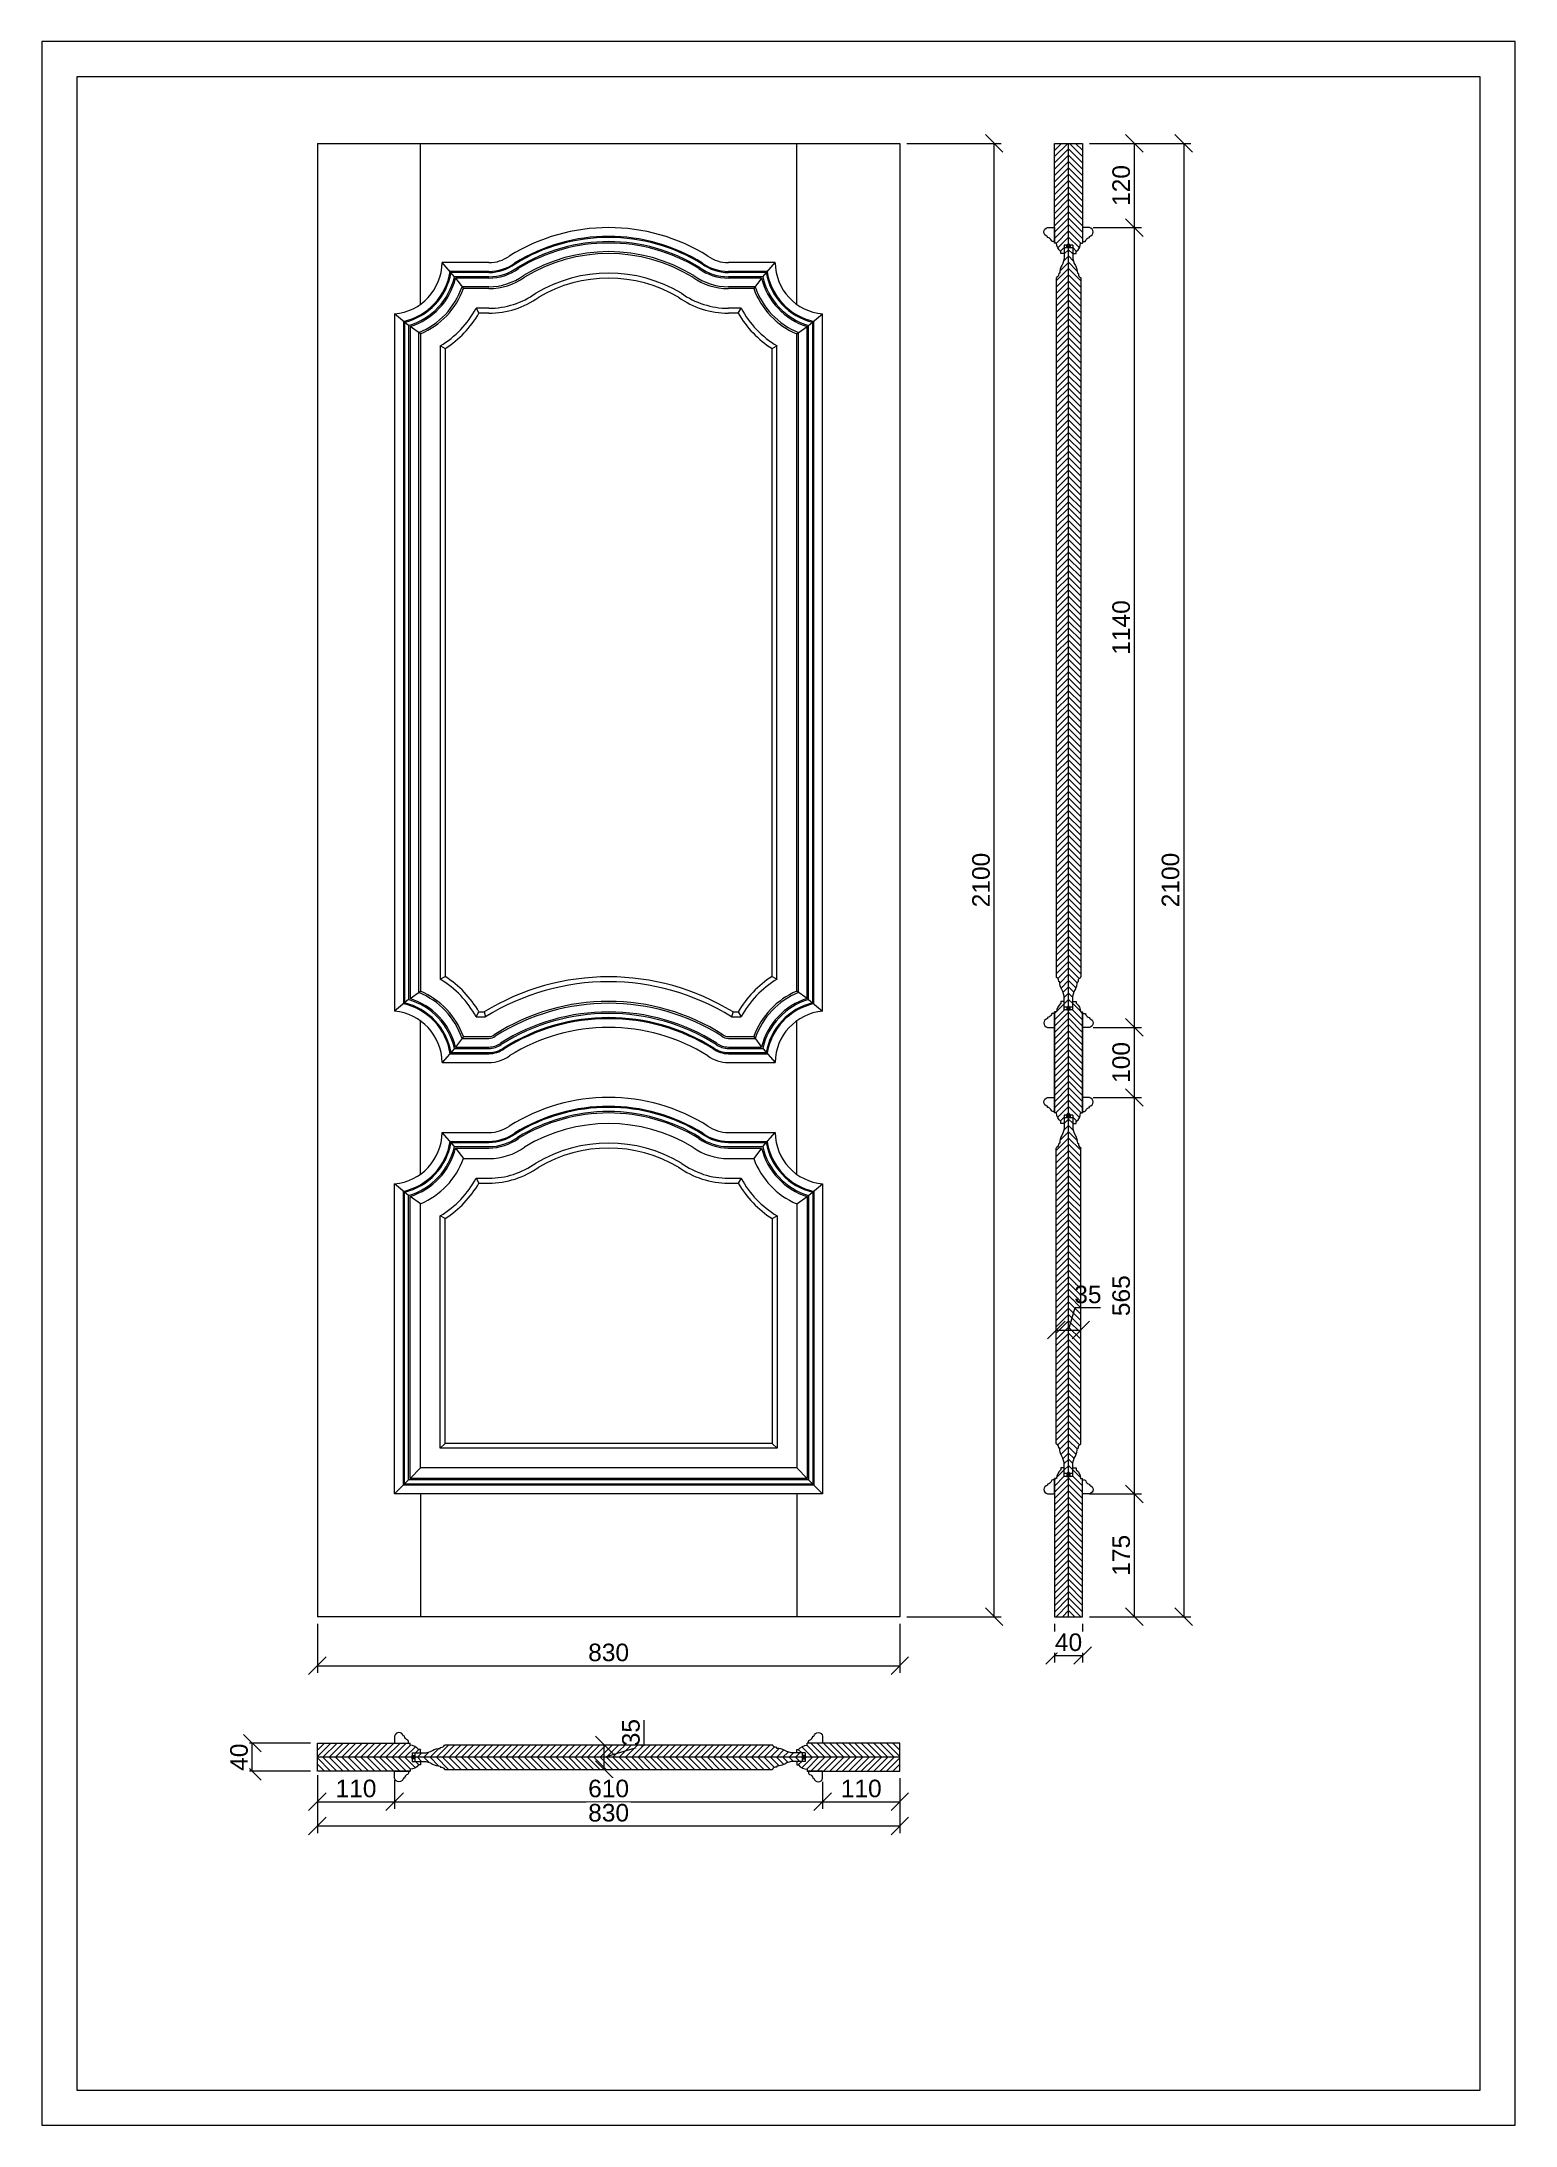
# Model space of a CAD drawing. Header units: millimetres. Extents: x 1722 to 3822, y 445 to 3415.
import ezdxf

# ---------------------------------------------------------------- set-up
doc = ezdxf.new("R2010")
doc.units = ezdxf.units.MM
for name, color, linetype, lineweight in [('图框', 7, 'Continuous', 13), ('填充', 8, 'Continuous', 5), ('标准家私', 4, 'Continuous', 20), ('标注', 2, 'Continuous', 9)]:
    doc.layers.add(name, color=color, linetype=linetype, lineweight=lineweight)
doc.styles.get("Standard").update_dxf_attribs({"font": 'arial.ttf'})
pattern_1 = [(45, (2115.1626, 934.3844), (-4.49013, 4.49013), [])]
pattern_2 = [(315, (2115.1626, 1004.147), (-4.49013, -4.49013), [])]
pattern_3 = [(315, (3150.8705, 3269.5746), (4.490128, 4.490128), [])]
pattern_4 = [(225, (3220.407, 3269.5746), (-4.490128, 4.490128), [])]

# ---------------------------------------------------------------- blocks, each defined once
blk = doc.blocks.new('_Oblique')
at = {"color": 0, "linetype": 'ByBlock', "lineweight": -2}
blk.add_line((-0.5, -0.5), (0.5, 0.5), dxfattribs=at)

msp = doc.modelspace()

# ---------------------------------------------------------------- hatches: boundary and pattern name
at = {"layer": '填充'}
h = msp.add_hatch(dxfattribs=at)
h.set_pattern_fill('ANSI31', color=0, scale=2, angle=-90, style=0)
h.set_pattern_definition(pattern_4)
edge = h.paths.add_edge_path()
edge.add_line((3165.6, 3269.6), (3185.6, 3269.6))
edge.add_line((3165.6, 3269.6), (3165.6, 3129.6))
edge.add_line((3185.6, 3124.6), (3185.6, 3269.6))
edge.add_line((3179.6, 3124.6), (3185.6, 3124.6))
edge.add_line((3179.6, 3124.6), (3179.6, 3112.6))
edge.add_line((3179.6, 3112.6), (3174.6, 3112.6))
edge.add_line((3174.6, 3112.6), (3174.6, 3115.3))
edge.add_arc((3184.3, 3127.6), 15.7, 180.106, 231.9007, ccw=False)
edge.add_line((3168.6, 3127.6), (3165.6, 3127.6))
edge.add_line((3165.6, 3132.6), (3165.6, 3127.6))
h = msp.add_hatch(dxfattribs=at)
h.set_pattern_fill('ANSI31', color=0, scale=2, angle=-90, style=0)
h.set_pattern_definition(pattern_3)
edge = h.paths.add_edge_path()
edge.add_line((3205.6, 3269.6), (3185.6, 3269.6))
edge.add_line((3205.6, 3269.6), (3205.6, 3129.6))
edge.add_line((3185.6, 3124.6), (3185.6, 3269.6))
edge.add_line((3191.6, 3124.6), (3185.6, 3124.6))
edge.add_line((3191.6, 3124.6), (3191.6, 3112.6))
edge.add_line((3191.6, 3112.6), (3196.6, 3112.6))
edge.add_line((3196.6, 3112.6), (3196.6, 3115.3))
edge.add_arc((3187, 3127.6), 15.7, -51.9007, -0.106)
edge.add_line((3202.6, 3127.6), (3205.6, 3127.6))
edge.add_line((3205.6, 3132.6), (3205.6, 3127.6))
h = msp.add_hatch(dxfattribs=at)
h.set_pattern_fill('ANSI31', color=0, scale=2, angle=-90, style=0)
h.set_pattern_definition(pattern_4)
h.paths.add_polyline_path([(3168.1, 3077.6, -0.267914), (3168.6, 3078.4, 0.292072), (3171.6, 3083.5, -0.426153), (3172.6, 3084.6), (3173, 3084.6, -0.128283), (3175.9, 3095.6, 0.134752), (3179.6, 3108.3), (3179.6, 3120.6), (3185.6, 3120.6), (3185.6, 2038.6), (3183.1, 2038.6), (3179.6, 2038.6), (3179.6, 2050.8, 0.134752), (3175.9, 2063.6, -0.128283), (3173, 2074.6), (3172.6, 2074.6, -0.426153), (3171.6, 2075.6, 0.292072), (3168.6, 2080.7, -0.267914), (3168.1, 2081.6)])
h = msp.add_hatch(dxfattribs=at)
h.set_pattern_fill('ANSI31', color=0, scale=2, angle=-90, style=0)
h.set_pattern_definition(pattern_3)
h.paths.add_polyline_path([(3203.1, 3077.6, 0.267914), (3202.6, 3078.4, -0.292072), (3199.7, 3083.5, 0.551608), (3198.3, 3084.5, 0.129191), (3195.3, 3095.6, -0.142238), (3191.6, 3109.1), (3191.6, 3120.6), (3185.6, 3120.6), (3185.6, 2038.6), (3188.1, 2038.6), (3191.6, 2038.6), (3191.6, 2050.1, -0.142238), (3195.3, 2063.6, 0.129191), (3198.3, 2074.7, 0.551608), (3199.7, 2075.6, -0.292072), (3202.6, 2080.7, 0.267914), (3203.1, 2081.6)])
h = msp.add_hatch(dxfattribs=at)
h.set_pattern_fill('ANSI31', color=0, scale=2, angle=-90, style=0)
h.set_pattern_definition(pattern_4)
h.paths.add_polyline_path([(3174.6, 1872.6), (3174.6, 1875.3, -0.229925), (3168.6, 1887.6), (3165.6, 1887.6), (3165.6, 1892.6), (3165.6, 1909.6), (3165.6, 2031.6), (3168.6, 2031.6, -0.229925), (3174.6, 2043.9), (3174.6, 2046.6), (3179.6, 2046.6), (3179.6, 2038.6), (3179.6, 2034.6), (3185.6, 2034.6), (3185.6, 1884.6), (3183.1, 1884.6), (3179.6, 1884.6), (3179.6, 1872.6)])
h = msp.add_hatch(dxfattribs=at)
h.set_pattern_fill('ANSI31', color=0, scale=2, angle=-90, style=0)
h.set_pattern_definition(pattern_3)
h.paths.add_polyline_path([(3196.6, 1872.6), (3196.6, 1875.3, 0.229925), (3202.6, 1887.6), (3205.6, 1887.6), (3205.6, 1892.6), (3205.6, 1909.6), (3205.6, 2031.6), (3202.6, 2031.6, 0.229925), (3196.6, 2043.9), (3196.6, 2046.6), (3191.6, 2046.6), (3191.6, 2038.6), (3191.6, 2034.6), (3185.6, 2034.6), (3185.6, 1884.6), (3188.1, 1884.6), (3191.6, 1884.6), (3191.6, 1872.6)])
h = msp.add_hatch(dxfattribs=at)
h.set_pattern_fill('ANSI31', color=0, scale=2, angle=-90, style=0)
h.set_pattern_definition(pattern_4)
h.paths.add_polyline_path([(3165.6, 1169.6), (3165.6, 1344.6), (3165.6, 1344.6), (3165.6, 1364.6), (3165.6, 1366.6), (3168.6, 1366.6, -0.229925), (3174.6, 1378.9), (3174.6, 1381.6), (3179.6, 1381.6), (3179.6, 1373.6), (3179.6, 1369.6), (3185.6, 1369.6), (3185.6, 1169.6)])
h = msp.add_hatch(dxfattribs=at)
h.set_pattern_fill('ANSI31', color=0, scale=2, angle=-90, style=0)
h.set_pattern_definition(pattern_3)
h.paths.add_polyline_path([(3205.6, 1169.6), (3205.6, 1344.6), (3205.6, 1344.6), (3205.6, 1364.6), (3205.6, 1366.6), (3202.6, 1366.6, 0.229925), (3196.6, 1378.9), (3196.6, 1381.6), (3191.6, 1381.6), (3191.6, 1373.6), (3191.6, 1369.6), (3185.6, 1369.6), (3185.6, 1169.6)])
h = msp.add_hatch(dxfattribs=at)
h.set_pattern_fill('ANSI31', color=0, scale=2, style=0)
h.set_pattern_definition(pattern_1)
h.paths.add_polyline_path([(2250.2, 969.3), (2250.2, 971.8), (2250.2, 975.3), (2262.2, 975.3), (2262.2, 980.3), (2259.5, 980.3, 0.229925), (2247.2, 986.3), (2247.2, 989.3), (2242.2, 989.3), (2225.2, 989.3), (2115.2, 989.3), (2115.2, 969.3)])
h = msp.add_hatch(dxfattribs=at)
h.set_pattern_fill('ANSI31', color=0, scale=2, style=0)
h.set_pattern_definition([(135, (2945.1626, 934.3844), (4.49013, 4.49013), [])])
h.paths.add_polyline_path([(2798.2, 980.3), (2800.9, 980.3, -0.229925), (2813.2, 986.3), (2813.2, 989.3), (2818.2, 989.3), (2835.2, 989.3), (2945.2, 989.3), (2945.2, 969.3), (2810.2, 969.3), (2810.2, 971.8), (2810.2, 975.3), (2798.2, 975.3)])
at = {"layer": '标准家私'}
for points in [[(3188.1, 3120.6), (3188.1, 3124.6), (3183.1, 3124.6), (3183.1, 3120.6)], [(3188.1, 2038.6), (3188.1, 2034.6), (3183.1, 2034.6), (3183.1, 2038.6)], [(3188.1, 1880.6), (3188.1, 1884.6), (3183.1, 1884.6), (3183.1, 1880.6)], [(3188.1, 1373.6), (3188.1, 1369.6), (3183.1, 1369.6), (3183.1, 1373.6)], [(2254.2, 971.8), (2250.2, 971.8), (2250.2, 966.8), (2254.2, 966.8)], [(2806.2, 971.8), (2810.2, 971.8), (2810.2, 966.8), (2806.2, 966.8)]]:
    msp.add_hatch(color=0, dxfattribs=at).paths.add_polyline_path(points)

# ---------------------------------------------------------------- linework, layer by layer
at = {"layer": '填充', "color": 0}
for p, q in [((2262.2, 3040.3), (2262.2, 3269.6)), ((2798.2, 3040.3), (2798.2, 3269.6)), ((2310.5, 3079.6), (2292.8, 3099.6)), ((2749.8, 3079.6), (2767.5, 3099.6)), ((2359.6, 3087.1), (2304.3, 3087.1)), ((2359.6, 3085.6), (2305.6, 3085.6)), ((2359.6, 3079.6), (2310.5, 3079.6)), ((2312.1, 3077.6), (2323.3, 3062.6)), ((2756, 3087.1), (2700.8, 3087.1)), ((2754.7, 3085.6), (2700.8, 3085.6)), ((2749.8, 3079.6), (2700.8, 3079.6)), ((2748.2, 3077.6), (2737, 3062.6)), ((2341.3, 3034.6), (2345.4, 3027.6)), ((2714.9, 3027.6), (2719, 3034.6)), ((2245.2, 3010), (2225.2, 3026.5)), ((2237.7, 3015.8), (2237.7, 2043.3)), ((2239.2, 3014.6), (2239.2, 2044.5)), ((2245.2, 3010), (2245.2, 2049.1)), ((2262.2, 2998), (2247.2, 3008.5)), ((2798.2, 2998), (2813.2, 3008.5)), ((2815.2, 3010), (2835.2, 3026.5)), ((2815.2, 2049.1), (2815.2, 3010)), ((2821.2, 2044.5), (2821.2, 3014.6)), ((2822.7, 2043.3), (2822.7, 3015.8)), ((2290.4, 2981.1), (2297.2, 2977.1)), ((2763.1, 2977.1), (2770.1, 2981)), ((2290.2, 2078.2), (2297.2, 2082.1)), ((2763.1, 2082.1), (2770.1, 2078.2)), ((2247.2, 2050.6), (2262.2, 2061.2)), ((2813.2, 2050.6), (2798.2, 2061.1)), ((2245.2, 2049.1), (2225.2, 2032.7)), ((2341.3, 2024.6), (2345.4, 2031.6)), ((2352.7, 2031.6), (2354.9, 2024.6)), ((2707.6, 2031.6), (2705.4, 2024.6)), ((2714.9, 2031.6), (2719, 2024.6)), ((2815.2, 2049.1), (2835.2, 2032.7)), ((2262.2, 1800.3), (2262.2, 2018.8)), ((2323.3, 1996.6), (2312.1, 1981.6)), ((2737, 1996.6), (2748.2, 1981.6)), ((2798.2, 1800.3), (2798.2, 2018.8)), ((2310.5, 1979.6), (2292.8, 1959.6)), ((2304.3, 1972.1), (2359.6, 1972.1)), ((2305.6, 1973.6), (2359.6, 1973.6)), ((2310.5, 1979.6), (2359.6, 1979.6)), ((2700.8, 1979.6), (2749.8, 1979.6)), ((2700.8, 1973.6), (2754.7, 1973.6)), ((2700.8, 1972.1), (2756, 1972.1)), ((2749.8, 1979.6), (2767.5, 1959.6)), ((2310.5, 1839.6), (2292.8, 1859.6)), ((2304.3, 1847.1), (2359.6, 1847.1)), ((2305.6, 1845.6), (2359.6, 1845.6)), ((2700.8, 1847.1), (2756, 1847.1)), ((2700.8, 1845.6), (2754.7, 1845.6)), ((2749.8, 1839.6), (2767.5, 1859.6)), ((2312.1, 1837.6), (2323.2, 1822.6)), ((2748.2, 1837.6), (2737.1, 1822.6)), ((2245.2, 1770), (2225.2, 1786.5)), ((2341.3, 1794.6), (2345.4, 1787.6)), ((2719.1, 1794.6), (2714.9, 1787.6)), ((2815.2, 1770), (2835.2, 1786.5)), ((2237.7, 1357.1), (2237.7, 1775.8)), ((2239.2, 1358.6), (2239.2, 1774.6)), ((2262.2, 1758.1), (2247.2, 1768.5)), ((2798.2, 1758.1), (2813.2, 1768.5)), ((2821.2, 1774.6), (2821.2, 1358.6)), ((2822.7, 1775.8), (2822.7, 1357.1)), ((2297.2, 1737.1), (2290.2, 1741)), ((2763.2, 1737.1), (2770.2, 1741)), ((2297.2, 1416.6), (2290.2, 1409.6)), ((2763.2, 1416.6), (2770.2, 1409.6)), ((2262.2, 1381.6), (2247.2, 1366.6)), ((2798.2, 1381.6), (2813.2, 1366.6)), ((2245.2, 1364.6), (2225.2, 1344.6)), ((2822.7, 1357.1), (2237.7, 1357.1)), ((2821.2, 1358.6), (2239.2, 1358.6)), ((2262.2, 1344.6), (2262.2, 1169.6)), ((2798.2, 1344.6), (2798.2, 1169.6)), ((2815.2, 1364.6), (2835.2, 1344.6))]:
    msp.add_line(p, q, dxfattribs=at)
for centre, radius, start, end in [((2530.2, 2882.7), 254.4, 58.2099, 121.7901), ((2530.2, 2882.7), 252.9, 58.2218, 121.7782), ((2530.2, 2882.7), 246.9, 58.2694, 121.7306), ((2359.6, 3149.6), 62.5, 270, 305.8529), ((2359.6, 3149.6), 64, 270, 305.8049), ((2359.6, 3149.6), 70, 270, 305.6274), ((2700.8, 3149.6), 70, 234.3726, 270), ((2700.8, 3149.6), 64, 234.1951, 270), ((2700.8, 3149.6), 62.5, 234.1471, 270), ((2218.6, 3100.5), 86.8, 282.7198, 351.1136), ((2218.6, 3100.5), 88.3, 283.4991, 350.2797), ((2218.6, 3100.5), 94.3, 286.3919, 347.1896), ((2841.7, 3100.4), 94.2, 192.7651, 253.6549), ((2841.7, 3100.4), 88.2, 189.6688, 256.5537), ((2841.7, 3100.4), 86.7, 188.8331, 257.3347), ((2218.6, 1958.7), 86.8, 8.8864, 77.2802), ((2218.6, 1958.7), 88.3, 9.7203, 76.5009), ((2218.6, 1958.7), 94.3, 12.8104, 73.6081), ((2530.2, 1743.2), 286.3, 57.6713, 122.3287), ((2530.2, 1743.2), 280.3, 57.7048, 122.2952), ((2530.2, 1743.2), 278.8, 57.7129, 122.2871), ((2841.7, 1958.8), 94.2, 106.3451, 167.2349), ((2841.7, 1958.8), 88.2, 103.4463, 170.3312), ((2841.7, 1958.8), 86.7, 102.6653, 171.1669), ((2359.6, 2009.6), 30, 270, 305.6274), ((2359.6, 2009.6), 36, 270, 305.3384), ((2359.6, 2009.6), 37.5, 270, 305.2769), ((2700.8, 2009.6), 37.5, 234.7231, 270), ((2700.8, 2009.6), 36, 234.6616, 270), ((2700.8, 2009.6), 30, 234.3726, 270), ((2530.2, 1642.8), 254.2, 58.1413, 121.8587), ((2530.2, 1642.8), 252.8, 58.1662, 121.8338), ((2218.6, 1860.5), 86.8, 282.7198, 351.1136), ((2218.6, 1860.5), 88.3, 283.4991, 350.2797), ((2359.6, 1909.6), 62.5, 270, 305.6274), ((2359.6, 1909.6), 64, 270, 305.6274), ((2700.8, 1909.6), 64, 234.3726, 270), ((2700.8, 1909.6), 62.5, 234.3726, 270), ((2841.7, 1860.4), 88.2, 189.6688, 256.5537), ((2841.7, 1860.4), 86.7, 188.8331, 257.3347)]:
    msp.add_arc(centre, radius, start, end, dxfattribs=at)
at = {"layer": '标准家私', "color": 0}
for p, q in [((2115.2, 3269.6), (2115.2, 1169.6)), ((2115.2, 3269.6), (2945.2, 3269.6)), ((2945.2, 3269.6), (2945.2, 1169.6)), ((3165.6, 3269.6), (3205.6, 3269.6)), ((3165.6, 3127.6), (3165.6, 3269.6)), ((3185.6, 3124.6), (3185.6, 3269.6)), ((3205.6, 3269.6), (3205.6, 3127.6)), ((3205.6, 3269.6), (3205.6, 3129.6)), ((3165.6, 3127.6), (3165.6, 3132.6)), ((3165.6, 3132.6), (3165.6, 3127.6)), ((3165.6, 3132.6), (3165.6, 3127.6)), ((3165.6, 3132.6), (3165.6, 3127.6)), ((3165.6, 3132.6), (3165.6, 3127.6)), ((3165.6, 3132.6), (3165.6, 3127.6)), ((3165.6, 3127.6), (3165.6, 3132.6)), ((3165.6, 3132.6), (3165.6, 3127.6)), ((3165.6, 3132.6), (3165.6, 3127.6)), ((3165.6, 3132.6), (3165.6, 3127.6)), ((3165.6, 3132.6), (3165.6, 3127.6)), ((3165.6, 3132.6), (3165.6, 3127.6)), ((3191.6, 3124.6), (3179.6, 3124.6)), ((3191.6, 3124.6), (3179.6, 3124.6)), ((3191.6, 3124.6), (3179.6, 3124.6)), ((3179.6, 3124.6), (3179.6, 3112.6)), ((3191.6, 3120.6), (3179.6, 3120.6)), ((3191.6, 3120.6), (3179.6, 3120.6)), ((3185.6, 2038.6), (3185.6, 3120.6)), ((3205.6, 3132.6), (3205.6, 3127.6)), ((2359.6, 3099.6), (2292.8, 3099.6)), ((2767.5, 3099.6), (2700.8, 3099.6)), ((2359.6, 3077.6), (2312.1, 3077.6)), ((2359.6, 3065.3), (2321.3, 3065.3)), ((2359.6, 3062.6), (2323.2, 3062.6)), ((2748.2, 3077.6), (2700.8, 3077.6)), ((2739, 3065.3), (2700.8, 3065.3)), ((2737.1, 3062.6), (2700.8, 3062.6)), ((3168.1, 3077.6), (3168.1, 2081.6)), ((3203.1, 3077.6), (3203.1, 2081.6)), ((2359.6, 3034.6), (2341.3, 3034.6)), ((2719, 3034.6), (2700.8, 3034.6)), ((2225.2, 3026.5), (2225.2, 2032.7)), ((2247.2, 3008.5), (2247.2, 2050.6)), ((2259.5, 2999.9), (2259.5, 2059.3)), ((2359.6, 3027.6), (2345.4, 3027.6)), ((2714.9, 3027.6), (2700.8, 3027.6)), ((2800.9, 2059.3), (2800.9, 2999.9)), ((2813.2, 2050.6), (2813.2, 3008.5)), ((2835.2, 2032.7), (2835.2, 3026.5)), ((2262.2, 2998.1), (2262.2, 2061.1)), ((2290.2, 2981), (2290.2, 2078.2)), ((2297.2, 2977.1), (2297.2, 2082.1)), ((2763.1, 2082.1), (2763.1, 2977.1)), ((2770.1, 2078.2), (2770.1, 2981)), ((2798.2, 2061.1), (2798.2, 2998.1)), ((2341.3, 2024.6), (2354.9, 2024.6)), ((2345.4, 2031.6), (2352.7, 2031.6)), ((2705.4, 2024.6), (2719, 2024.6)), ((2707.6, 2031.6), (2714.9, 2031.6)), ((3165.6, 2031.6), (3165.6, 1887.6)), ((3165.6, 2031.6), (3165.6, 2026.6)), ((3165.6, 2026.6), (3165.6, 2031.6)), ((3165.6, 2026.6), (3165.6, 2031.6)), ((3165.6, 2026.6), (3165.6, 2031.6)), ((3165.6, 2026.6), (3165.6, 2031.6)), ((3165.6, 2026.6), (3165.6, 2031.6)), ((3165.6, 2031.6), (3165.6, 2026.6)), ((3165.6, 2026.6), (3165.6, 2031.6)), ((3165.6, 2026.6), (3165.6, 2031.6)), ((3165.6, 2026.6), (3165.6, 2031.6)), ((3165.6, 2026.6), (3165.6, 2031.6)), ((3165.6, 2026.6), (3165.6, 2031.6)), ((3165.6, 1887.6), (3165.6, 2031.6)), ((3179.6, 2034.6), (3179.6, 2046.6)), ((3191.6, 2038.6), (3179.6, 2038.6)), ((3191.6, 2038.6), (3179.6, 2038.6)), ((3191.6, 2034.6), (3179.6, 2034.6)), ((3191.6, 2034.6), (3179.6, 2034.6)), ((3191.6, 2034.6), (3179.6, 2034.6)), ((3185.6, 1884.6), (3185.6, 2034.6)), ((3205.6, 1887.6), (3205.6, 2031.6)), ((3205.6, 2026.6), (3205.6, 2031.6)), ((3205.6, 2031.6), (3205.6, 1887.6)), ((3205.6, 2031.6), (3205.6, 1889.6)), ((3205.6, 1887.6), (3205.6, 2029.6)), ((2321.3, 1993.9), (2359.6, 1993.9)), ((2323.2, 1996.6), (2359.6, 1996.6)), ((2700.8, 1996.6), (2737.1, 1996.6)), ((2700.8, 1993.9), (2739, 1993.9)), ((2312.1, 1981.6), (2359.6, 1981.6)), ((2700.8, 1981.6), (2748.2, 1981.6)), ((2292.8, 1959.6), (2359.6, 1959.6)), ((2700.8, 1959.6), (2767.5, 1959.6)), ((3165.6, 1887.6), (3165.6, 1892.6)), ((3165.6, 1892.6), (3165.6, 1887.6)), ((3165.6, 1892.6), (3165.6, 1887.6)), ((3165.6, 1892.6), (3165.6, 1887.6)), ((3165.6, 1892.6), (3165.6, 1887.6)), ((3165.6, 1892.6), (3165.6, 1887.6)), ((3165.6, 1887.6), (3165.6, 1892.6)), ((3165.6, 1892.6), (3165.6, 1887.6)), ((3165.6, 1892.6), (3165.6, 1887.6)), ((3165.6, 1892.6), (3165.6, 1887.6)), ((3165.6, 1892.6), (3165.6, 1887.6)), ((3165.6, 1892.6), (3165.6, 1887.6)), ((3191.6, 1884.6), (3179.6, 1884.6)), ((3191.6, 1884.6), (3179.6, 1884.6)), ((3191.6, 1884.6), (3179.6, 1884.6)), ((3179.6, 1884.6), (3179.6, 1872.6)), ((3191.6, 1880.6), (3179.6, 1880.6)), ((3191.6, 1880.6), (3179.6, 1880.6)), ((3205.6, 1892.6), (3205.6, 1887.6)), ((2292.8, 1859.6), (2359.6, 1859.6)), ((2700.8, 1859.6), (2767.5, 1859.6)), ((2310.5, 1839.6), (2359.6, 1839.6)), ((2312.1, 1837.6), (2359.6, 1837.6)), ((2323.2, 1822.6), (2359.6, 1822.6)), ((2700.8, 1839.6), (2749.8, 1839.6)), ((2700.8, 1837.6), (2748.2, 1837.6)), ((2700.8, 1822.6), (2737.1, 1822.6)), ((3168.1, 1416.6), (3168.1, 1837.6)), ((2225.2, 1344.6), (2225.2, 1786.5)), ((2341.3, 1794.6), (2359.6, 1794.6)), ((2345.4, 1787.6), (2359.6, 1787.6)), ((2700.8, 1794.6), (2719, 1794.6)), ((2700.8, 1787.6), (2714.9, 1787.6)), ((2835.2, 1786.5), (2835.2, 1344.6)), ((2245.2, 1364.6), (2245.2, 1770)), ((2247.2, 1366.6), (2247.2, 1768.5)), ((2262.2, 1381.6), (2262.2, 1758.1)), ((2798.2, 1758.1), (2798.2, 1381.6)), ((2813.2, 1768.5), (2813.2, 1366.6)), ((2815.2, 1770), (2815.2, 1364.6)), ((2290.2, 1409.6), (2290.2, 1741)), ((2297.2, 1416.6), (2297.2, 1737.1)), ((2763.2, 1737.1), (2763.2, 1416.6)), ((2770.2, 1741), (2770.2, 1409.6)), ((2770.2, 1409.6), (2290.2, 1409.6)), ((2763.2, 1416.6), (2297.2, 1416.6)), ((2813.2, 1366.6), (2247.2, 1366.6)), ((2798.2, 1381.6), (2262.2, 1381.6)), ((3165.6, 1366.6), (3165.6, 1169.6)), ((3165.6, 1366.6), (3165.6, 1361.6)), ((3165.6, 1361.6), (3165.6, 1366.6)), ((3165.6, 1361.6), (3165.6, 1366.6)), ((3165.6, 1361.6), (3165.6, 1366.6)), ((3165.6, 1361.6), (3165.6, 1366.6)), ((3165.6, 1361.6), (3165.6, 1366.6)), ((3165.6, 1366.6), (3165.6, 1361.6)), ((3165.6, 1361.6), (3165.6, 1366.6)), ((3165.6, 1361.6), (3165.6, 1366.6)), ((3165.6, 1361.6), (3165.6, 1366.6)), ((3165.6, 1361.6), (3165.6, 1366.6)), ((3165.6, 1361.6), (3165.6, 1366.6)), ((3179.6, 1369.6), (3179.6, 1381.6)), ((3191.6, 1373.6), (3179.6, 1373.6)), ((3191.6, 1373.6), (3179.6, 1373.6)), ((3191.6, 1369.6), (3179.6, 1369.6)), ((3191.6, 1369.6), (3179.6, 1369.6)), ((3191.6, 1369.6), (3179.6, 1369.6)), ((3185.6, 1169.6), (3185.6, 1369.6)), ((3205.6, 1169.6), (3205.6, 1366.6)), ((3205.6, 1361.6), (3205.6, 1366.6)), ((2835.2, 1344.6), (2225.2, 1344.6)), ((2815.2, 1364.6), (2245.2, 1364.6)), ((3205.6, 1169.6), (3205.6, 1364.6)), ((2945.2, 1169.6), (2115.2, 1169.6)), ((3165.6, 1169.6), (3205.6, 1169.6)), ((2115.2, 989.3), (2247.2, 989.3)), ((2115.2, 949.3), (2115.2, 989.3)), ((2115.2, 989.3), (2245.2, 989.3)), ((2242.2, 989.3), (2247.2, 989.3)), ((2945.2, 989.3), (2813.2, 989.3)), ((2818.2, 989.3), (2813.2, 989.3)), ((2945.2, 989.3), (2815.2, 989.3)), ((2945.2, 949.3), (2945.2, 989.3)), ((2250.2, 969.3), (2115.2, 969.3)), ((2250.2, 975.3), (2250.2, 963.3)), ((2250.2, 975.3), (2250.2, 963.3)), ((2250.2, 975.3), (2250.2, 963.3)), ((2250.2, 963.3), (2262.2, 963.3)), ((2254.2, 975.3), (2254.2, 963.3)), ((2254.2, 975.3), (2254.2, 963.3)), ((2810.2, 963.3), (2798.2, 963.3)), ((2806.2, 975.3), (2806.2, 963.3)), ((2806.2, 975.3), (2806.2, 963.3)), ((2810.2, 975.3), (2810.2, 963.3)), ((2810.2, 975.3), (2810.2, 963.3)), ((2810.2, 975.3), (2810.2, 963.3)), ((2945.2, 969.3), (2810.2, 969.3)), ((2247.2, 949.3), (2242.2, 949.3)), ((2242.2, 949.3), (2247.2, 949.3)), ((2242.2, 949.3), (2247.2, 949.3)), ((2242.2, 949.3), (2247.2, 949.3)), ((2242.2, 949.3), (2247.2, 949.3)), ((2242.2, 949.3), (2247.2, 949.3)), ((2247.2, 949.3), (2242.2, 949.3)), ((2242.2, 949.3), (2247.2, 949.3)), ((2242.2, 949.3), (2247.2, 949.3)), ((2242.2, 949.3), (2247.2, 949.3)), ((2242.2, 949.3), (2247.2, 949.3)), ((2242.2, 949.3), (2247.2, 949.3)), ((2813.2, 949.3), (2818.2, 949.3)), ((2818.2, 949.3), (2813.2, 949.3)), ((2818.2, 949.3), (2813.2, 949.3)), ((2818.2, 949.3), (2813.2, 949.3)), ((2818.2, 949.3), (2813.2, 949.3)), ((2818.2, 949.3), (2813.2, 949.3)), ((2813.2, 949.3), (2818.2, 949.3)), ((2818.2, 949.3), (2813.2, 949.3)), ((2818.2, 949.3), (2813.2, 949.3)), ((2818.2, 949.3), (2813.2, 949.3)), ((2818.2, 949.3), (2813.2, 949.3)), ((2818.2, 949.3), (2813.2, 949.3))]:
    msp.add_line(p, q, dxfattribs=at)
for points in [[(3161.2, 3131, 0.311212), (3155.6, 3135.6), (3155.6, 3137.1, -0.8), (3155.6, 3149.6), (3165.6, 3149.6), (3165.6, 3129.6), (3163.1, 3129.6, -0.334318)], [(3210.1, 3131, -0.311212), (3215.6, 3135.6), (3215.6, 3137.1, 0.8), (3215.6, 3149.6), (3205.6, 3149.6), (3205.6, 3129.6), (3208.2, 3129.6, 0.334318)], [(3161.2, 2028.1, -0.311212), (3155.6, 2023.6), (3155.6, 2022.1, 0.8), (3155.6, 2009.6), (3165.6, 2009.6), (3165.6, 2029.6), (3163.1, 2029.6, 0.334318)], [(3210.1, 2028.1, 0.311212), (3215.6, 2023.6), (3215.6, 2022.1, -0.8), (3215.6, 2009.6), (3205.6, 2009.6), (3205.6, 2029.6), (3208.2, 2029.6, -0.334318)], [(3161.2, 1891, 0.311212), (3155.6, 1895.6), (3155.6, 1897.1, -0.8), (3155.6, 1909.6), (3165.6, 1909.6), (3165.6, 1889.6), (3163.1, 1889.6, -0.334318)], [(3210.1, 1891, -0.311212), (3215.6, 1895.6), (3215.6, 1897.1, 0.8), (3215.6, 1909.6), (3205.6, 1909.6), (3205.6, 1889.6), (3208.2, 1889.6, 0.334318)], [(3161.2, 1363.1, -0.311212), (3155.6, 1358.6), (3155.6, 1357.1, 0.8), (3155.6, 1344.6), (3165.6, 1344.6), (3165.6, 1364.6), (3163.1, 1364.6, 0.334318)], [(3210.1, 1363.1, 0.311212), (3215.6, 1358.6), (3215.6, 1357.1, -0.8), (3215.6, 1344.6), (3205.6, 1344.6), (3205.6, 1364.6), (3208.2, 1364.6, -0.334318)], [(2243.7, 993.7, -0.311212), (2239.2, 999.3), (2237.7, 999.3, 0.8), (2225.2, 999.3), (2225.2, 989.3), (2245.2, 989.3), (2245.2, 991.8, 0.334318)], [(2816.6, 993.7, 0.311212), (2821.2, 999.3), (2822.7, 999.3, -0.8), (2835.2, 999.3), (2835.2, 989.3), (2815.2, 989.3), (2815.2, 991.8, -0.334318)], [(2243.7, 944.8, 0.311212), (2239.2, 939.3), (2237.7, 939.3, -0.8), (2225.2, 939.3), (2225.2, 949.3), (2245.2, 949.3), (2245.2, 946.7, -0.334318)], [(2816.6, 944.8, -0.311212), (2821.2, 939.3), (2822.7, 939.3, 0.8), (2835.2, 939.3), (2835.2, 949.3), (2815.2, 949.3), (2815.2, 946.7, 0.334318)]]:
    msp.add_lwpolyline(points, format="xyb", close=True, dxfattribs=at)
for points in [[(3179.6, 3124.6), (3179.6, 3112.6), (3174.6, 3112.6), (3174.6, 3115.3, -0.229925), (3168.6, 3127.6), (3165.6, 3127.6)], [(3179.6, 3120.6), (3179.6, 3108.3, -0.134752), (3175.9, 3095.6, 0.128268), (3173, 3084.6), (3172.6, 3084.6, 0.426944), (3171.6, 3083.5, -0.29194), (3168.6, 3078.4, 0.267914), (3168.1, 3077.6)], [(3191.6, 3124.6), (3191.6, 3112.6), (3196.6, 3112.6), (3196.6, 3115.3, 0.229925), (3202.6, 3127.6), (3205.6, 3127.6)], [(3191.6, 3120.6), (3191.6, 3108.3, 0.134752), (3195.3, 3095.6, -0.128283), (3198.3, 3084.6), (3198.7, 3084.6, -0.426944), (3199.7, 3083.5, 0.29194), (3202.6, 3078.4, -0.267914), (3203.1, 3077.6)], [(3179.6, 2038.6), (3179.6, 2050.8, 0.134752), (3175.9, 2063.6, -0.128268), (3173, 2074.6), (3172.6, 2074.6, -0.426944), (3171.6, 2075.6, 0.29194), (3168.6, 2080.7, -0.267914), (3168.1, 2081.6)], [(3191.6, 2038.6), (3191.6, 2050.8, -0.134752), (3195.3, 2063.6, 0.128283), (3198.3, 2074.6), (3198.7, 2074.6, 0.426944), (3199.7, 2075.6, -0.29194), (3202.6, 2080.7, 0.267914), (3203.1, 2081.6)], [(3179.6, 2034.6), (3179.6, 2046.6), (3174.6, 2046.6), (3174.6, 2043.9, 0.229925), (3168.6, 2031.6), (3165.6, 2031.6)], [(3191.6, 2034.6), (3191.6, 2046.6), (3196.6, 2046.6), (3196.6, 2043.9, -0.229925), (3202.6, 2031.6), (3205.6, 2031.6)], [(3179.6, 1884.6), (3179.6, 1872.6), (3174.6, 1872.6), (3174.6, 1875.3, -0.229925), (3168.6, 1887.6), (3165.6, 1887.6)], [(3179.6, 1880.6), (3179.6, 1868.3, -0.134752), (3175.9, 1855.6, 0.128268), (3173, 1844.6), (3172.6, 1844.6, 0.426944), (3171.6, 1843.5, -0.29194), (3168.6, 1838.4, 0.267914), (3168.1, 1837.6)], [(3191.6, 1884.6), (3191.6, 1872.6), (3196.6, 1872.6), (3196.6, 1875.3, 0.229925), (3202.6, 1887.6), (3205.6, 1887.6)], [(3191.6, 1880.6), (3191.6, 1868.3, 0.134752), (3195.3, 1855.6, -0.128283), (3198.3, 1844.6), (3198.7, 1844.6, -0.426944), (3199.7, 1843.5, 0.29194), (3202.6, 1838.4, -0.267914), (3203.1, 1837.6)], [(3179.6, 1373.6), (3179.6, 1385.8, 0.134752), (3175.9, 1398.6, -0.128268), (3173, 1409.6), (3172.6, 1409.6, -0.426944), (3171.6, 1410.6, 0.29194), (3168.6, 1415.7, -0.267914), (3168.1, 1416.6)], [(3191.6, 1373.6), (3191.6, 1385.8, -0.134752), (3195.3, 1398.6, 0.128283), (3198.3, 1409.6), (3198.7, 1409.6, 0.426944), (3199.7, 1410.6, -0.29194), (3202.6, 1415.7, 0.267914), (3203.1, 1416.6)], [(3179.6, 1369.6), (3179.6, 1381.6), (3174.6, 1381.6), (3174.6, 1378.9, 0.229925), (3168.6, 1366.6), (3165.6, 1366.6)], [(3191.6, 1369.6), (3191.6, 1381.6), (3196.6, 1381.6), (3196.6, 1378.9, -0.229925), (3202.6, 1366.6), (3205.6, 1366.6)], [(2250.2, 975.3), (2262.2, 975.3), (2262.2, 980.3), (2259.5, 980.3, 0.229925), (2247.2, 986.3), (2247.2, 989.3)], [(2254.2, 975.3), (2266.4, 975.3, 0.134752), (2279.2, 979, -0.128283), (2290.2, 981.9), (2290.2, 982.3, -0.426944), (2291.2, 983.3, 0.29194), (2296.3, 986.3, -0.267914), (2297.2, 986.8)], [(2806.2, 975.3), (2793.9, 975.3, -0.134752), (2781.2, 979, 0.128283), (2770.1, 981.9), (2770.1, 982.3, 0.426944), (2769.1, 983.3, -0.29194), (2764, 986.3, 0.267914), (2763.1, 986.8)], [(2810.2, 975.3), (2798.2, 975.3), (2798.2, 980.3), (2800.9, 980.3, -0.229925), (2813.2, 986.3), (2813.2, 989.3)], [(2250.2, 963.3), (2262.2, 963.3), (2262.2, 958.3), (2259.5, 958.3, -0.229925), (2247.2, 952.3), (2247.2, 949.3)], [(2254.2, 963.3), (2266.4, 963.3, -0.134752), (2279.2, 959.6, 0.128268), (2290.2, 956.6), (2290.2, 956.2, 0.426944), (2291.2, 955.2, -0.29194), (2296.3, 952.3, 0.267914), (2297.2, 951.8)], [(2806.2, 963.3), (2793.9, 963.3, 0.134752), (2781.2, 959.6, -0.128268), (2770.1, 956.6), (2770.1, 956.2, -0.426944), (2769.1, 955.2, 0.29194), (2764, 952.3, -0.267914), (2763.1, 951.8)], [(2810.2, 963.3), (2798.2, 963.3), (2798.2, 958.3), (2800.9, 958.3, 0.229925), (2813.2, 952.3), (2813.2, 949.3)]]:
    msp.add_lwpolyline(points, format="xyb", dxfattribs=at)
for points in [[(3188.1, 3124.6), (3188.1, 3120.6), (3183.1, 3120.6), (3183.1, 3124.6)], [(3188.1, 3124.6), (3188.1, 3120.6), (3183.1, 3120.6), (3183.1, 3124.6)], [(3188.1, 2034.6), (3188.1, 2038.6), (3183.1, 2038.6), (3183.1, 2034.6)], [(3188.1, 2034.6), (3188.1, 2038.6), (3183.1, 2038.6), (3183.1, 2034.6)], [(3188.1, 1884.6), (3188.1, 1880.6), (3183.1, 1880.6), (3183.1, 1884.6)], [(3188.1, 1884.6), (3188.1, 1880.6), (3183.1, 1880.6), (3183.1, 1884.6)], [(3188.1, 1369.6), (3188.1, 1373.6), (3183.1, 1373.6), (3183.1, 1369.6)], [(3188.1, 1369.6), (3188.1, 1373.6), (3183.1, 1373.6), (3183.1, 1369.6)], [(2250.2, 971.8), (2254.2, 971.8), (2254.2, 966.8), (2250.2, 966.8)], [(2250.2, 971.8), (2254.2, 971.8), (2254.2, 966.8), (2250.2, 966.8)], [(2810.2, 971.8), (2806.2, 971.8), (2806.2, 966.8), (2810.2, 966.8)], [(2810.2, 971.8), (2806.2, 971.8), (2806.2, 966.8), (2810.2, 966.8)]]:
    msp.add_lwpolyline(points, close=True, dxfattribs=at)
for points in [[(3203.1, 3127.6), (3203.1, 3127.6)], [(3203.1, 3127.6), (3203.1, 3127.6)], [(3203.1, 2031.6), (3203.1, 2031.6)], [(3203.1, 2031.6), (3203.1, 2031.6)], [(3203.1, 1887.6), (3203.1, 1887.6)], [(3203.1, 1887.6), (3203.1, 1887.6)], [(3203.1, 1366.6), (3203.1, 1366.6)], [(3203.1, 1366.6), (3203.1, 1366.6)], [(2247.2, 986.8), (2247.2, 986.8)], [(2247.2, 986.8), (2247.2, 986.8)], [(2813.2, 986.8), (2813.2, 986.8)], [(2813.2, 986.8), (2813.2, 986.8)]]:
    msp.add_lwpolyline(points, dxfattribs=at)
for centre, radius, start, end in [((2530.2, 2883), 266.6, 57.9455, 122.0545), ((2530.2, 2882.7), 244.9, 58.305, 121.695), ((2218.6, 3100.5), 74.3, 275.1051, 359.2998), ((2359.6, 3149.6), 50, 270, 305.6274), ((2359.6, 3149.6), 72, 270, 305.6274), ((2530.2, 2882.5), 232.8, 58.5361, 121.4639), ((2530.2, 2882.5), 230.1, 58.5602, 121.4398), ((2700.8, 3149.6), 72, 234.3726, 270), ((2700.8, 3149.6), 50, 234.3726, 270), ((2841.7, 3100.4), 74.2, 180.6272, 264.9679), ((2218.6, 3100.5), 96.3, 287.2844, 346.238), ((2218.6, 3100.5), 108.6, 292.131, 341.0824), ((2218.6, 3100.5), 111.3, 293.0694, 340.0864), ((2359.6, 3149.6), 84.3, 270, 305.62), ((2359.6, 3149.6), 87, 270, 305.5547), ((2530.2, 2881.9), 202.7, 59.221, 120.779), ((2530.2, 2881.7), 195.8, 59.42, 120.58), ((2700.8, 3149.6), 87, 234.4453, 270), ((2700.8, 3149.6), 84.3, 234.38, 270), ((2841.7, 3100.4), 111.2, 199.8806, 246.9656), ((2841.7, 3100.4), 108.5, 198.8831, 247.9055), ((2841.7, 3100.4), 96.2, 193.7185, 252.7608), ((2218.6, 3100.5), 139.3, 300.9418, 331.7558), ((2359.6, 3149.6), 115, 270, 305.5634), ((2359.6, 3149.6), 122, 270, 305.5646), ((2700.8, 3149.6), 122, 234.4354, 270), ((2700.8, 3149.6), 115, 234.4366, 270), ((2841.7, 3100.4), 139.2, 208.2226, 239.082), ((2218.6, 3100.5), 146.3, 302.5079, 330.1033), ((2841.7, 3100.4), 146.2, 209.877, 237.5141), ((2218.6, 1958.7), 146.3, 29.8967, 57.4921), ((2530.2, 1741.7), 339.9, 58.5272, 121.4728), ((2841.7, 1958.8), 146.2, 122.4859, 150.123), ((2218.6, 1958.7), 96.3, 13.762, 72.7156), ((2218.6, 1958.7), 108.6, 18.9176, 67.869), ((2218.6, 1958.7), 111.3, 19.9136, 66.9306), ((2218.6, 1958.7), 139.3, 28.2442, 59.0582), ((2530.2, 1742.4), 332.2, 58.1572, 121.8428), ((2841.7, 1958.8), 139.2, 120.918, 151.7774), ((2841.7, 1958.8), 111.2, 113.0344, 160.1194), ((2841.7, 1958.8), 108.5, 112.0945, 161.1169), ((2841.7, 1958.8), 96.2, 107.2392, 166.2815), ((2218.6, 1958.7), 74.3, 0.7002, 84.8949), ((2530.2, 1743.4), 303.2, 57.4868, 122.5132), ((2530.2, 1743.4), 300.5, 57.5016, 122.4984), ((2530.2, 1743.3), 288.3, 57.6462, 122.3538), ((2841.7, 1958.8), 74.2, 95.0321, 179.3728), ((2359.6, 2009.6), 13, 270, 305.9691), ((2359.6, 2009.6), 15.7, 270, 305.6571), ((2530.2, 1743), 266.6, 57.9455, 122.0545), ((2700.8, 2009.6), 15.7, 234.3429, 270), ((2700.8, 2009.6), 13, 234.0309, 270), ((2359.6, 2009.6), 28, 270, 305.6274), ((2359.6, 2009.6), 50, 270, 305.6274), ((2700.8, 2009.6), 50, 234.3726, 270), ((2700.8, 2009.6), 28, 234.3726, 270), ((2530.2, 1643), 266.6, 57.9455, 122.0545), ((2530.2, 1642.7), 246.9, 58.2694, 121.7306), ((2530.2, 1642.7), 244.9, 58.305, 121.695), ((2530.2, 1642.4), 230.1, 58.5947, 121.4053), ((2218.6, 1860.5), 74.3, 275.1051, 359.2998), ((2359.6, 1909.6), 50, 270, 305.6274), ((2359.6, 1909.6), 70, 270, 305.6274), ((2359.6, 1909.6), 72, 270, 305.6274), ((2530.2, 1641.8), 202.8, 59.2677, 120.7323), ((2700.8, 1909.6), 72, 234.3726, 270), ((2700.8, 1909.6), 70, 234.3726, 270), ((2700.8, 1909.6), 50, 234.3726, 270), ((2841.7, 1860.4), 74.2, 180.6272, 264.9679), ((2218.6, 1860.5), 94.3, 286.3919, 347.1896), ((2218.6, 1860.5), 96.3, 287.2844, 346.238), ((2218.6, 1860.5), 111.3, 293.0694, 340.0864), ((2359.6, 1909.6), 87, 270, 305.6274), ((2359.6, 1909.6), 115, 270, 305.6274), ((2530.2, 1641.6), 195.9, 59.4708, 120.5292), ((2700.8, 1909.6), 115, 234.3726, 270), ((2700.8, 1909.6), 87, 234.3726, 270), ((2841.7, 1860.4), 111.2, 199.8806, 246.9656), ((2841.7, 1860.4), 96.2, 193.7185, 252.7608), ((2841.7, 1860.4), 94.2, 192.7651, 253.6549), ((2218.6, 1860.5), 139.3, 300.9367, 331.7612), ((2218.6, 1860.5), 146.3, 302.5028, 330.1087), ((2359.6, 1909.6), 122, 270, 305.6274), ((2700.8, 1909.6), 122, 234.3726, 270), ((2841.7, 1860.4), 146.2, 209.8716, 237.5192), ((2841.7, 1860.4), 139.2, 208.2172, 239.0872)]:
    msp.add_arc(centre, radius, start, end, dxfattribs=at)
at = {"layer": '标注', "color": 0}
for p, q in [((2955.2, 3269.6), (3089.7, 3269.6)), ((3079.7, 1169.6), (3079.7, 3269.6)), ((3215.6, 3269.6), (3289.5, 3269.6)), ((3215.6, 3269.6), (3359.7, 3269.6)), ((3279.5, 3149.6), (3279.5, 3269.6)), ((3349.7, 3269.6), (3349.7, 1169.6)), ((3220.6, 3149.6), (3289.5, 3149.6)), ((3220.6, 3149.6), (3289.5, 3149.6)), ((3279.5, 2009.6), (3279.5, 3149.6)), ((3220.6, 2009.6), (3289.5, 2009.6)), ((3220.6, 2009.6), (3289.5, 2009.6)), ((3279.5, 1909.6), (3279.5, 2009.6)), ((3220.6, 1909.6), (3289.5, 1909.6)), ((3220.6, 1909.6), (3289.5, 1909.6)), ((3279.5, 1344.6), (3279.5, 1909.6)), ((3185.6, 1578.2), (3195.2, 1610.1)), ((3195.2, 1610.1), (3231.1, 1610.1)), ((3168.1, 1583.4), (3168.1, 1588.2)), ((3168.1, 1578.2), (3203.1, 1578.2)), ((3203.1, 1583.4), (3203.1, 1588.2)), ((3215.6, 1344.6), (3289.5, 1344.6)), ((3215.6, 1344.6), (3289.5, 1344.6)), ((3279.5, 1169.6), (3279.5, 1344.6)), ((2115.2, 1159.6), (2115.2, 1089.7)), ((2945.2, 1159.6), (2945.2, 1089.7)), ((2955.2, 1169.6), (3089.7, 1169.6)), ((3165.6, 1159.6), (3165.6, 1104.2)), ((3205.6, 1159.6), (3205.6, 1104.2)), ((3215.6, 1169.6), (3289.5, 1169.6)), ((3215.6, 1169.6), (3359.7, 1169.6)), ((2115.2, 1099.7), (2945.2, 1099.7)), ((3165.6, 1114.2), (3205.6, 1114.2)), ((2580.9, 986.3), (2580.9, 1022.3)), ((2105.2, 989.3), (2012.4, 989.3)), ((2022.4, 949.3), (2022.4, 989.3)), ((2447.9, 986.8), (2534, 986.8)), ((2524, 951.8), (2524, 986.8)), ((2524, 969.3), (2580.9, 986.3)), ((2446.6, 951.8), (2534, 951.8)), ((2105.2, 949.3), (2012.4, 949.3)), ((2115.2, 943.6), (2115.2, 861.2)), ((2115.2, 939.3), (2115.2, 895.8)), ((2225.2, 936.5), (2225.2, 895.8)), ((2225.2, 936.5), (2225.2, 895.8)), ((2835.2, 934.3), (2835.2, 895.8)), ((2835.2, 934.3), (2835.2, 895.8)), ((2945.2, 939.3), (2945.2, 895.8)), ((2945.2, 939.3), (2945.2, 861.2)), ((2115.2, 905.8), (2225.2, 905.8)), ((2225.2, 905.8), (2835.2, 905.8)), ((2835.2, 905.8), (2945.2, 905.8)), ((2945.2, 871.2), (2115.2, 871.2))]:
    msp.add_line(p, q, dxfattribs=at)

# ---------------------------------------------------------------- block references
at = {"layer": '标注', "color": 0, "xscale": 25, "yscale": 25, "zscale": 25}
for p, rotation in [((3079.7, 3269.6), 90), ((3279.5, 3269.6), 90), ((3349.7, 3269.6), 90), ((3279.5, 3149.6), 90), ((3279.5, 3149.6), 270), ((3279.5, 2009.6), 90), ((3279.5, 1909.6), 90), ((3279.5, 1909.6), 270), ((3168.1, 1578.2), 180), ((3279.5, 1344.6), 90), ((3279.5, 1344.6), 270), ((3079.7, 1169.6), 270), ((3279.5, 1169.6), 270), ((3349.7, 1169.6), 270), ((2115.2, 1099.7), 180), ((3165.6, 1114.2), 180), ((2022.4, 989.3), 90), ((2022.4, 949.3), 270), ((2524, 951.8), 270), ((2115.2, 905.8), 180), ((2835.2, 905.8), 180), ((2115.2, 871.2), 180)]:
    msp.add_blockref('_Oblique', p, dxfattribs=dict(at, rotation=rotation))
for p in [(3203.1, 1578.2), (2945.2, 1099.7), (3205.6, 1114.2), (2225.2, 905.8), (2835.2, 905.8), (2945.2, 905.8), (2945.2, 871.2)]:
    msp.add_blockref('_Oblique', p, dxfattribs=at)

# ---------------------------------------------------------------- next in the draw order: texts
at = {"layer": '标注', "color": 0, "char_height": 25, "attachment_point": 5, "rotation": 90, "bg_fill": 3, "box_fill_scale": 1.1, "bg_fill_color": 256, "bg_fill_true_color": 13158600, "bg_fill_transparency": 0}
for s, insert in [('120', (3260.7, 3209.6)), ('1140', (3260.7, 2579.6)), ('2100', (3061, 2219.6)), ('2100', (3331, 2219.6)), ('100', (3260.7, 1959.6)), ('175', (3260.7, 1257.1)), ('35', (2562.1, 1004.3)), ('40', (2003.6, 969.3))]:
    msp.add_mtext(s, dxfattribs=dict(at, insert=insert))
at = {"layer": '标注', "color": 0, "char_height": 25, "attachment_point": 5, "bg_fill": 3, "box_fill_scale": 1.1, "bg_fill_color": 256, "bg_fill_true_color": 13158600, "bg_fill_transparency": 0}
for s, insert in [('35', (3213.2, 1628.8)), ('830', (2530.2, 1118.5)), ('40', (3185.6, 1133)), ('110', (2170.2, 924.6)), ('610', (2530.2, 924.6)), ('110', (2890.2, 924.6))]:
    msp.add_mtext(s, dxfattribs=dict(at, insert=insert))

# ---------------------------------------------------------------- next in the draw order: hatches: boundary and pattern name
at = {"layer": '填充'}
h = msp.add_hatch(dxfattribs=at)
h.set_pattern_fill('ANSI31', color=0, scale=2, angle=-90, style=0)
h.set_pattern_definition(pattern_4)
h.paths.add_polyline_path([(3185.6, 1373.6), (3183.1, 1373.6), (3179.6, 1373.6), (3179.6, 1385.8, 0.134752), (3175.9, 1398.6, -0.128283), (3173, 1409.6), (3172.6, 1409.6, -0.426153), (3171.6, 1410.6, 0.292072), (3168.6, 1415.7, -0.267914), (3168.1, 1416.6), (3168.1, 1837.6, -0.267914), (3168.6, 1838.4, 0.292072), (3171.6, 1843.5, -0.426153), (3172.6, 1844.6), (3173, 1844.6, -0.128283), (3175.9, 1855.6, 0.134752), (3179.6, 1868.3), (3179.6, 1880.6), (3185.6, 1880.6)])
h = msp.add_hatch(dxfattribs=at)
h.set_pattern_fill('ANSI31', color=0, scale=2, angle=-90, style=0)
h.set_pattern_definition(pattern_3)
h.paths.add_polyline_path([(3185.6, 1373.6), (3188.1, 1373.6), (3191.6, 1373.6), (3191.6, 1385.1, -0.142238), (3195.3, 1398.6, 0.129191), (3198.3, 1409.7, 0.551608), (3199.7, 1410.6, -0.292072), (3202.6, 1415.7, 0.267914), (3203.1, 1416.6), (3203.1, 1837.6, 0.267914), (3202.6, 1838.4, -0.292072), (3199.7, 1843.5, 0.551608), (3198.3, 1844.5, 0.129191), (3195.3, 1855.6, -0.142238), (3191.6, 1869.1), (3191.6, 1880.6), (3185.6, 1880.6)])
h = msp.add_hatch(dxfattribs=at)
h.set_pattern_fill('ANSI31', color=0, scale=2, style=0)
h.set_pattern_definition(pattern_1)
h.paths.add_polyline_path([(2806.2, 969.3), (2806.2, 971.8), (2806.2, 975.3), (2794.7, 975.3, -0.142238), (2781.2, 979, 0.129191), (2770.1, 981.9, 0.551608), (2769.1, 983.3, -0.292072), (2764, 986.3, 0.267914), (2763.1, 986.8), (2297.2, 986.8, 0.267914), (2296.3, 986.3, -0.292072), (2291.2, 983.3, 0.551608), (2290.3, 981.9, 0.129191), (2279.2, 979, -0.142238), (2265.7, 975.3), (2254.2, 975.3), (2254.2, 969.3)])
h = msp.add_hatch(dxfattribs=at)
h.set_pattern_fill('ANSI31', color=0, scale=2, style=0)
h.set_pattern_definition(pattern_2)
h.paths.add_polyline_path([(2262.2, 958.3), (2259.5, 958.3, -0.229925), (2247.2, 952.3), (2247.2, 949.3), (2242.2, 949.3), (2225.2, 949.3), (2115.2, 949.3), (2115.2, 969.3), (2250.2, 969.3), (2250.2, 966.8), (2250.2, 963.3), (2262.2, 963.3)])
h = msp.add_hatch(dxfattribs=at)
h.set_pattern_fill('ANSI31', color=0, scale=2, style=0)
h.set_pattern_definition(pattern_2)
h.paths.add_polyline_path([(2806.2, 963.3), (2793.9, 963.3, 0.134752), (2781.2, 959.6, -0.129191), (2770.1, 956.6, -0.551608), (2769.1, 955.2, 0.292072), (2764, 952.3, -0.267914), (2763.1, 951.8), (2297.2, 951.8, -0.267914), (2296.3, 952.3, 0.292072), (2291.2, 955.2, -0.551608), (2290.3, 956.6, -0.129191), (2279.2, 959.6, 0.134752), (2266.4, 963.3), (2254.2, 963.3), (2254.2, 969.3), (2806.2, 969.3), (2806.2, 966.8)])
h = msp.add_hatch(dxfattribs=at)
h.set_pattern_fill('ANSI31', color=0, scale=2, style=0)
h.set_pattern_definition([(225, (2945.1626, 1004.147), (4.49013, -4.49013), [])])
h.paths.add_polyline_path([(2798.2, 958.3), (2800.9, 958.3, 0.229925), (2813.2, 952.3), (2813.2, 949.3), (2818.2, 949.3), (2835.2, 949.3), (2945.2, 949.3), (2945.2, 969.3), (2810.2, 969.3), (2810.2, 966.8), (2810.2, 963.3), (2798.2, 963.3)])

# ---------------------------------------------------------------- next in the draw order: linework, layer by layer
at = {"layer": '标准家私', "color": 0}
for p, q in [((3185.6, 1373.6), (3185.6, 1880.6)), ((3203.1, 1416.6), (3203.1, 1837.6)), ((2297.2, 986.8), (2763.2, 986.8)), ((2806.2, 969.3), (2254.2, 969.3)), ((2297.2, 951.8), (2763.2, 951.8)), ((2247.2, 949.3), (2115.2, 949.3)), ((2813.2, 949.3), (2945.2, 949.3))]:
    msp.add_line(p, q, dxfattribs=at)

# ---------------------------------------------------------------- next in the draw order: block references
at = {"layer": '标注', "color": 0, "xscale": 25, "yscale": 25, "zscale": 25}
for p, rotation in [((3279.5, 2009.6), 270), ((2524, 986.8), 90), ((2225.2, 905.8), 180)]:
    msp.add_blockref('_Oblique', p, dxfattribs=dict(at, rotation=rotation))

# ---------------------------------------------------------------- next in the draw order: texts
at = {"layer": '标注', "color": 0, "insert": (3260.7, 1627.1), "char_height": 25, "attachment_point": 5, "rotation": 90, "bg_fill": 3, "box_fill_scale": 1.1, "bg_fill_color": 256, "bg_fill_true_color": 13158600, "bg_fill_transparency": 0}
msp.add_mtext('565', dxfattribs=at)
at = {"layer": '标注', "color": 0, "insert": (2530.2, 890), "char_height": 25, "attachment_point": 5, "bg_fill": 3, "box_fill_scale": 1.1, "bg_fill_color": 256, "bg_fill_true_color": 13158600, "bg_fill_transparency": 0}
msp.add_mtext('830', dxfattribs=at)

# ---------------------------------------------------------------- next in the draw order: linework, layer by layer
at = {"layer": '图框', "color": 0}
msp.add_lwpolyline([(1722.3, 3414.6), (1722.3, 444.6), (3822.3, 444.6), (3822.3, 3414.6)], close=True, dxfattribs=at)
at = {"layer": '图框', "color": 0, "lineweight": 20}
msp.add_lwpolyline([(1772.3, 3364.6), (1772.3, 494.6), (3772.3, 494.6), (3772.3, 3364.6)], close=True, dxfattribs=at)

doc.saveas('drawing.dxf')
